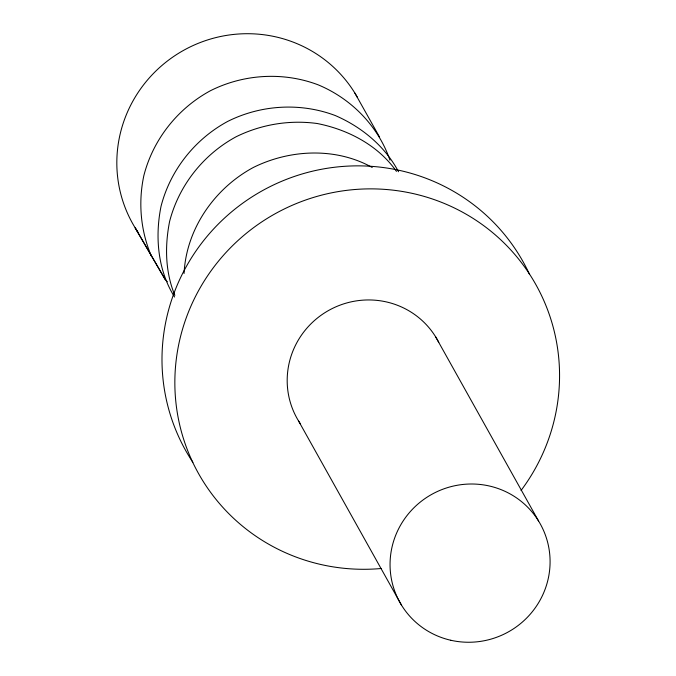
<?xml version="1.0" encoding="UTF-8"?>
<svg xmlns="http://www.w3.org/2000/svg" width="676" height="676" viewBox="0 0 676 676"><rect width="100%" height="100%" fill="white"/><g stroke="black" fill="none" stroke-linecap="round" stroke-linejoin="round"><path stroke-width="1.01" d="M184.058 273.476C186.246 228.927 214.503 188.342 253.399 167.437C290.122 149.235 335.955 147.182 372.222 167.487M165.206 279.509L135.234 227.956L165.206 279.509L167.318 281.757M389.959 160.153C378.214 126.04 351.292 98.628 318.126 84.821C283.261 71.648 243.774 73.997 210.506 90.685C177.729 108.38 153.139 139.4 143.87 175.523C138.073 202.504 140.591 230.592 151.323 256.027M396.449 171.383C378.137 145.298 348.055 129.598 317.255 123.522C289.522 119.72 261.342 124.367 236.22 136.704C203.442 154.39 178.853 185.41 169.583 221.542C164.758 246.089 165.164 271.989 174.873 295.353M174.577 297.034C157.728 270.299 154.838 236.777 161.049 206.264C170.31 170.132 194.908 139.121 227.685 121.426C260.953 104.738 300.44 102.38 335.304 115.554C361.66 126.978 385.007 146.177 398.519 171.746M354.883 93.094L379.616 137.186M435.733 337.003L538.595 521.052M298.674 421.156L401.536 605.206M381.467 568.482A193.319 189.229 -29.2 0 1 177.467 351.224A193.319 189.229 -29.2 0 1 442.907 202.885A193.319 189.229 -29.2 0 1 521.052 490.472M192.871 462.325A193.319 189.229 -29.2 0 1 262.026 190.886A193.319 189.229 -29.2 0 1 529.452 274.211M300.338 423.734A80.419 78.72 -29.2 0 1 327.252 311.247A80.419 78.72 -29.2 0 1 438.758 342.369M138.014 232.257A128.879 126.159 -29.2 0 1 178.853 53.125A128.879 126.159 -29.2 0 1 357.486 97.505M450.816 640.265A80.419 78.72 -29.2 0 0 546.952 539.828A80.419 78.72 -29.2 0 0 412.428 509.29A80.419 78.72 -29.2 0 0 450.816 640.265"/></g></svg>
